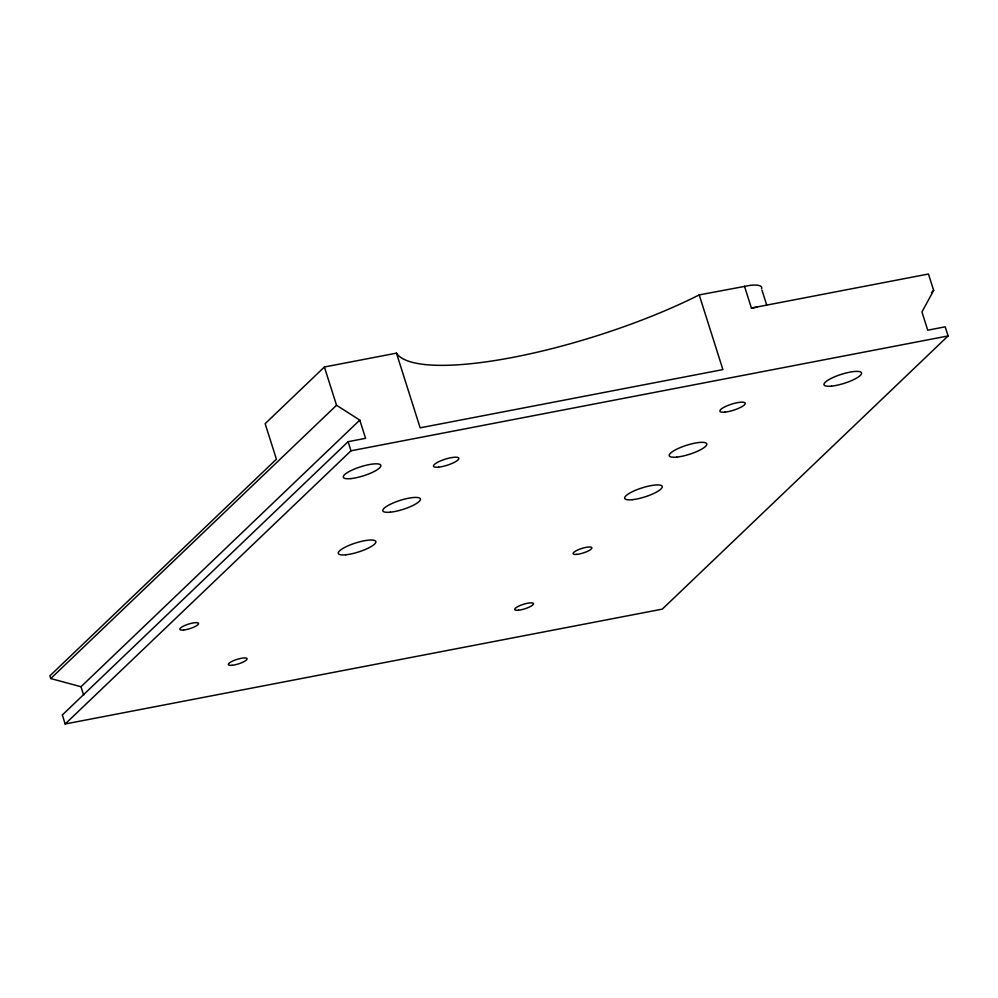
<?xml version="1.0" encoding="UTF-8"?>
<svg xmlns="http://www.w3.org/2000/svg" width="998" height="998" viewBox="0 0 998 998"><rect width="100%" height="100%" fill="white"/><g stroke="black" fill="none" stroke-linecap="round" stroke-linejoin="round"><path stroke-width="1.5" d="M744.483 286.201L751.407 308.058L928.452 274.013L933.654 290.406L921.952 311.975L927.728 330.188L945.206 326.833L948.1 335.939L662.298 609.129L65.182 723.987L62.325 714.98L348.09 441.69L365.567 438.322L359.791 420.108L336.538 405.263L324.4 367.002L396.456 353.142A196.856 47.293 -17.6 0 0 699.211 294.909L750.384 285.316A29.616 7.111 -17.6 0 1 761.561 288.834M324.4 367.002L265.144 423.676L276.409 459.192L49.9 675.821L50.761 678.553L81 686.736L83.657 695.144M50.761 678.553L336.538 405.263M81 686.736L359.791 420.108M65.182 723.987L350.984 450.797L948.1 335.939M931.408 292.551L933.654 290.406M751.407 308.058L757.32 307.172M762.023 290.293L766.651 304.864M699.211 294.909L722.901 369.597L420.146 427.83L396.456 353.142M348.09 441.69L350.984 450.797M183.557 630.025A9.843 2.37 -17.6 0 0 198.527 623.887A9.843 2.37 -17.6 0 0 185.478 625.197A9.843 2.37 -17.6 0 0 183.557 630.025M576.844 554.377A9.843 2.37 -17.6 0 0 591.826 548.239A9.843 2.37 -17.6 0 0 578.765 549.549A9.843 2.37 -17.6 0 0 576.844 554.377M831.521 386.139A19.686 4.728 -17.6 0 0 861.461 373.851A19.686 4.728 -17.6 0 0 835.351 376.496A19.686 4.728 -17.6 0 0 831.521 386.139M232.06 665.304A9.843 2.37 -17.6 0 0 247.042 659.154A9.843 2.37 -17.6 0 0 233.981 660.476A9.843 2.37 -17.6 0 0 232.06 665.304M518.461 610.215A9.843 2.37 -17.6 0 0 533.431 604.064A9.843 2.37 -17.6 0 0 520.382 605.387A9.843 2.37 -17.6 0 0 518.461 610.215M724.96 412.124A13.286 3.194 -17.6 0 0 745.169 403.841A13.286 3.194 -17.6 0 0 727.542 405.612A13.286 3.194 -17.6 0 0 724.96 412.124M350.834 478.603A19.686 4.728 -17.6 0 0 380.774 466.316A19.686 4.728 -17.6 0 0 354.664 468.948A19.686 4.728 -17.6 0 0 350.834 478.603M390.355 512.186A19.686 4.728 -17.6 0 0 420.308 499.911A19.686 4.728 -17.6 0 0 394.185 502.543A19.686 4.728 -17.6 0 0 390.355 512.186M345.819 554.788A19.686 4.728 -17.6 0 0 375.759 542.5A19.686 4.728 -17.6 0 0 349.637 545.145A19.686 4.728 -17.6 0 0 345.819 554.788M632.208 499.699A19.686 4.728 -17.6 0 0 662.161 487.411A19.686 4.728 -17.6 0 0 636.038 490.055A19.686 4.728 -17.6 0 0 632.208 499.699M676.756 457.096A19.686 4.728 -17.6 0 0 706.709 444.821A19.686 4.728 -17.6 0 0 680.586 447.453A19.686 4.728 -17.6 0 0 676.756 457.096M438.546 467.164A13.286 3.194 -17.6 0 0 458.756 458.868A13.286 3.194 -17.6 0 0 441.128 460.652A13.286 3.194 -17.6 0 0 438.546 467.164"/></g></svg>
